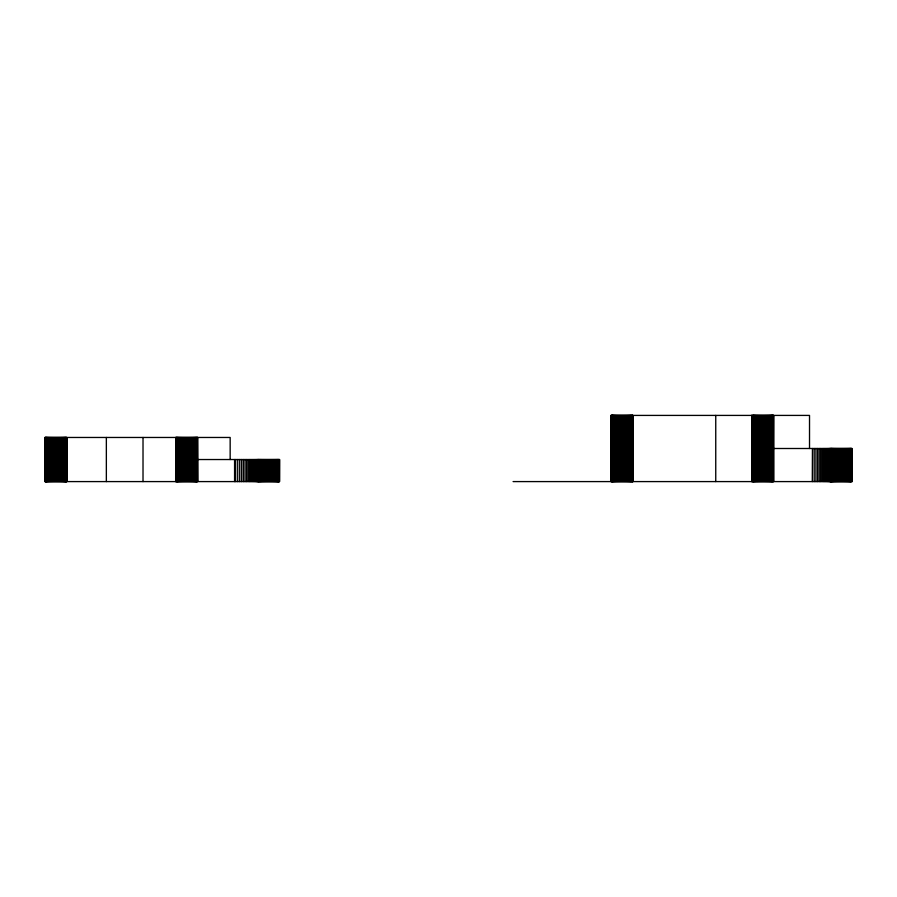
<?xml version="1.0" encoding="UTF-8"?>
<svg xmlns="http://www.w3.org/2000/svg" width="897" height="897" viewBox="0 0 897 897"><rect width="100%" height="100%" fill="white"/><g stroke="black" fill="none" stroke-linecap="round" stroke-linejoin="round"><path stroke-width="1.35" d="M773.225 448.5L852.116 448.5L852.116 481.588L513.084 481.588M196.432 459.533L279.539 459.533L279.494 481.588L44.884 481.588L44.884 437.467L230.159 437.467L230.159 459.533M852.038 481.588L851.556 448.5M851.444 448.5L851.444 481.588M851.175 448.5L851.309 481.588M851.029 448.5L851.029 481.588M850.872 448.5L850.872 481.588M850.704 448.5L850.704 481.588M850.524 448.5L850.524 481.588M850.345 448.5L850.345 481.588M850.143 448.5L850.143 481.588M849.941 448.5L849.941 481.588M849.728 448.5L849.728 481.588M849.504 448.5L849.504 481.588M849.28 448.5L849.28 481.588M849.044 448.5L849.044 481.588M848.797 448.5L848.797 481.588M848.54 448.5L848.54 481.588M848.282 448.5L848.282 481.588M848.013 448.5L848.013 481.588M847.743 448.5L847.743 481.588M847.463 448.5L847.463 481.588M847.172 448.5L847.172 481.588M846.88 448.5L846.88 481.588M846.589 448.5L846.589 481.588M846.286 448.5L846.286 481.588M845.972 448.5L845.972 481.588M845.658 448.5L845.658 481.588M845.344 448.5L845.344 481.588M845.019 448.5L845.019 481.588M844.694 448.5L844.694 481.588M844.369 448.5L844.369 481.588M844.032 448.5L844.032 481.588M843.696 448.5L843.696 481.588M843.359 448.5L843.359 481.588M843.012 448.5L843.012 481.588M842.675 448.5L842.675 481.588M842.328 448.5L842.328 481.588M841.991 448.5L841.991 481.588M841.644 448.5L841.644 481.588M841.296 448.5L841.296 481.588M840.949 448.5L840.949 481.588M840.601 448.5L840.601 481.588M840.254 448.5L840.254 481.588M839.906 448.5L839.906 481.588M839.57 448.5L839.57 481.588M839.222 448.5L839.222 481.588M838.886 448.5L838.886 481.588M838.549 448.5L838.549 481.588M838.213 448.5L838.213 481.588M837.876 448.5L837.876 481.588M837.551 448.5L837.551 481.588M837.226 448.5L837.226 481.588M836.901 448.5L836.901 481.588M836.576 448.5L836.576 481.588M836.273 448.5L836.273 481.588M835.959 448.5L835.959 481.588M835.656 448.5L835.656 481.588M835.354 448.5L835.354 481.588M835.062 448.5L835.062 481.588M834.782 448.5L834.782 481.588M834.502 448.5L834.502 481.588M834.221 448.5L834.221 481.588M833.952 448.5L833.952 481.588M833.694 448.5L833.694 481.588M833.448 448.5L833.448 481.588M833.201 448.5L833.201 481.588M832.965 448.5L832.965 481.588M832.73 448.5L832.73 481.588M832.517 448.5L832.517 481.588M832.304 448.5L832.304 481.588M832.091 448.5L832.091 481.588M831.9 448.5L831.9 481.588M831.721 448.5L831.721 481.588M831.541 448.5L831.541 481.588M831.373 448.5L831.373 481.588M831.216 448.5L831.216 481.588M831.071 448.5L831.071 481.588M830.925 448.5L830.801 481.588M830.689 448.5L830.689 481.588M830.476 448.5L830.577 481.588M830.252 448.5L830.398 481.588M830.106 448.5L830.196 481.588M829.871 448.5L829.871 481.588M829.59 448.5L829.59 481.588M829.198 448.5L829.198 481.588M828.693 448.5L828.693 481.588M828.066 448.5L828.066 481.588M827.337 448.5L827.337 481.588M826.507 448.5L826.507 481.588M825.554 448.5L825.554 481.588M824.5 448.5L824.5 481.588M823.334 448.5L823.334 481.588M822.067 448.5L822.067 481.588M820.688 448.5L820.688 481.588M819.219 448.5L819.219 481.588M817.638 448.5L817.638 481.588M815.956 448.5L815.956 481.588M814.173 448.5L814.173 481.588M812.447 448.5L812.301 481.588M809.52 448.5L809.52 415.412L610.992 415.412L610.992 481.588M773.707 415.412L773.674 481.588M773.573 415.412L773.438 481.588L773.27 415.412M773.046 415.412L773.158 481.588M772.922 415.412L772.922 481.588M772.788 415.412L772.788 481.588M772.485 415.412L772.642 481.588M772.328 415.412L772.328 481.588M772.149 415.412L772.149 481.588M771.969 415.412L771.969 481.588M771.779 415.412L771.779 481.588M771.577 415.412L771.577 481.588M771.364 415.412L771.364 481.588M771.151 415.412L771.151 481.588M770.927 415.412L770.927 481.588M770.691 415.412L770.691 481.588M770.445 415.412L770.445 481.588M770.198 415.412L770.198 481.588M769.94 415.412L769.94 481.588M769.671 415.412L769.671 481.588M769.402 415.412L769.402 481.588M769.121 415.412L769.121 481.588M768.841 415.412L768.841 481.588M768.55 415.412L768.55 481.588M768.258 415.412L768.258 481.588M767.955 415.412L767.955 481.588M767.641 415.412L767.641 481.588M767.327 415.412L767.327 481.588M767.013 415.412L767.013 481.588M766.7 415.412L766.7 481.588M766.374 415.412L766.374 481.588M766.038 415.412L766.038 481.588M765.713 415.412L765.713 481.588M765.376 415.412L765.376 481.588M765.04 415.412L765.04 481.588M764.704 415.412L764.704 481.588M764.356 415.412L764.356 481.588M764.009 415.412L764.009 481.588M763.672 415.412L763.672 481.588M763.325 415.412L763.325 481.588M762.977 415.412L762.977 481.588M762.629 415.412L762.629 481.588M762.282 415.412L762.282 481.588M761.934 415.412L761.934 481.588M761.598 415.412L761.598 481.588M761.25 415.412L761.25 481.588M760.903 415.412L760.903 481.588M760.566 415.412L760.566 481.588M760.23 415.412L760.23 481.588M759.894 415.412L759.894 481.588M759.557 415.412L759.557 481.588M759.221 415.412L759.221 481.588M758.896 415.412L758.896 481.588M758.57 415.412L758.57 481.588M758.257 415.412L758.257 481.588M757.943 415.412L757.943 481.588M757.629 415.412L757.629 481.588M757.326 415.412L757.326 481.588M757.023 415.412L757.023 481.588M756.732 415.412L756.732 481.588M756.44 415.412L756.44 481.588M756.16 415.412L756.16 481.588M755.879 415.412L755.879 481.588M755.61 415.412L755.61 481.588M755.352 415.412L755.352 481.588M755.095 415.412L755.095 481.588M754.848 415.412L754.848 481.588M754.612 415.412L754.612 481.588M754.377 415.412L754.377 481.588M754.153 415.412L754.153 481.588M753.94 415.412L753.94 481.588M753.727 415.412L753.727 481.588M753.536 415.412L753.536 481.588M753.345 415.412L753.345 481.588M753.166 415.412L753.166 481.588M752.998 415.412L752.998 481.588M752.684 415.412L752.83 481.588M752.538 415.412L752.538 481.588M752.415 481.588L751.989 415.412M751.742 415.412L751.865 481.588M751.697 415.412L751.708 481.588M715.75 415.412L715.75 481.588M632.957 415.412L632.99 481.588M632.856 415.412L632.8 481.588M632.542 415.412L632.632 481.588M632.43 415.412L632.43 481.588M632.183 415.412L632.307 481.588M632.049 415.412L632.049 481.588M631.903 415.412L631.903 481.588M631.746 415.412L631.578 481.588M631.398 415.412L631.398 481.588M631.208 415.412L631.208 481.588M631.017 415.412L631.017 481.588M630.815 415.412L630.815 481.588M630.602 415.412L630.602 481.588M630.378 415.412L630.378 481.588M630.154 415.412L630.154 481.588M629.918 415.412L629.918 481.588M629.672 415.412L629.672 481.588M629.414 415.412L629.414 481.588M629.156 415.412L629.156 481.588M628.887 415.412L628.887 481.588M628.618 415.412L628.618 481.588M628.337 415.412L628.337 481.588M628.046 415.412L628.046 481.588M627.754 415.412L627.754 481.588M627.463 415.412L627.463 481.588M627.16 415.412L627.16 481.588M626.846 415.412L626.846 481.588M626.532 415.412L626.532 481.588M626.218 415.412L626.218 481.588M625.893 415.412L625.893 481.588M625.568 415.412L625.568 481.588M625.231 415.412L625.231 481.588M624.906 415.412L624.906 481.588M624.57 415.412L624.57 481.588M624.234 415.412L624.234 481.588M623.886 415.412L623.886 481.588M623.55 415.412L623.55 481.588M623.202 415.412L623.202 481.588M622.854 415.412L622.854 481.588M622.518 415.412L622.518 481.588M622.17 415.412L622.17 481.588M621.823 415.412L621.823 481.588M621.475 415.412L621.475 481.588M621.128 415.412L621.128 481.588M620.78 415.412L620.78 481.588M620.444 415.412L620.444 481.588M620.096 415.412L620.096 481.588M619.76 415.412L619.76 481.588M619.423 415.412L619.423 481.588M619.087 415.412L619.087 481.588M618.751 415.412L618.751 481.588M618.425 415.412L618.425 481.588M618.089 415.412L618.089 481.588M617.775 415.412L617.775 481.588M617.45 415.412L617.45 481.588M617.136 415.412L617.136 481.588M616.833 415.412L616.833 481.588M616.531 415.412L616.531 481.588M616.228 415.412L616.228 481.588M615.936 415.412L615.936 481.588M615.656 415.412L615.656 481.588M615.376 415.412L615.376 481.588M615.095 415.412L615.095 481.588M614.826 415.412L614.826 481.588M614.568 415.412L614.568 481.588M614.322 415.412L614.322 481.588M614.075 415.412L614.075 481.588M613.84 415.412L613.84 481.588M613.604 415.412L613.604 481.588M613.38 415.412L613.38 481.588M613.167 415.412L613.167 481.588M612.965 415.412L612.965 481.588M612.774 415.412L612.774 481.588M612.584 415.412L612.584 481.588M612.416 415.412L612.416 481.588M612.247 415.412L612.247 481.588M612.09 415.412L612.09 481.588M611.945 415.412L611.799 481.588M611.676 415.412L611.676 481.588M611.451 415.412L611.552 481.588M611.272 415.412L611.272 481.588L611.025 415.412M279.539 459.533L279.516 481.588M279.247 459.533L279.169 481.588M279.068 481.588L278.956 459.533L278.844 481.588M278.72 459.533L278.575 481.588M278.429 459.533L278.429 481.588M278.272 459.533L278.272 481.588M278.104 459.533L278.104 481.588M277.935 459.533L277.935 481.588M277.745 459.533L277.745 481.588M277.554 459.533L277.554 481.588M277.341 459.533L277.341 481.588M277.128 459.533L277.128 481.588M276.915 459.533L276.915 481.588M276.68 459.533L276.68 481.588M276.444 459.533L276.444 481.588M276.198 459.533L276.198 481.588M275.951 459.533L275.951 481.588M275.693 459.533L275.693 481.588M275.424 459.533L275.424 481.588M275.144 459.533L275.144 481.588M274.863 459.533L274.863 481.588M274.583 459.533L274.583 481.588M274.291 459.533L274.291 481.588M273.989 459.533L273.989 481.588M273.686 459.533L273.686 481.588M273.383 459.533L273.383 481.588M273.069 459.533L273.069 481.588M272.744 459.533L272.744 481.588M272.419 459.533L272.419 481.588M272.094 459.533L272.094 481.588M271.769 459.533L271.769 481.588M271.432 459.533L271.432 481.588M271.096 459.533L271.096 481.588M270.759 459.533L270.759 481.588M270.423 459.533L270.423 481.588M270.075 459.533L270.075 481.588M269.739 459.533L269.739 481.588M269.392 459.533L269.392 481.588M269.044 459.533L269.044 481.588M268.696 459.533L268.696 481.588M268.349 459.533L268.349 481.588M268.001 459.533L268.001 481.588M267.665 459.533L267.665 481.588M267.317 459.533L267.317 481.588M266.97 459.533L266.97 481.588M266.633 459.533L266.633 481.588M266.286 459.533L266.286 481.588M265.949 459.533L265.949 481.588M265.613 459.533L265.613 481.588M265.277 459.533L265.277 481.588M264.951 459.533L264.951 481.588M264.626 459.533L264.626 481.588M264.301 459.533L264.301 481.588M263.987 459.533L263.987 481.588M263.673 459.533L263.673 481.588M263.359 459.533L263.359 481.588M263.056 459.533L263.056 481.588M262.765 459.533L262.765 481.588M262.473 459.533L262.473 481.588M262.182 459.533L262.182 481.588M261.902 459.533L261.902 481.588M261.632 459.533L261.632 481.588M261.363 459.533L261.363 481.588M261.105 459.533L261.105 481.588M260.848 459.533L260.848 481.588M260.601 459.533L260.601 481.588M260.365 459.533L260.365 481.588M260.141 459.533L260.141 481.588M259.917 459.533L259.917 481.588M259.704 459.533L259.704 481.588M259.502 459.533L259.502 481.588M259.3 459.533L259.3 481.588M258.941 459.533L259.121 481.588M258.773 459.533L258.773 481.588M258.616 459.533L258.616 481.588M258.471 459.533L258.471 481.588M258.201 459.533L258.336 481.588M258.089 459.533L258.089 481.588L257.888 459.533M257.663 459.533L257.798 481.588M257.529 481.588L257.506 459.533L257.271 481.588M256.99 459.533L256.99 481.588M256.598 459.533L256.598 481.588M256.094 459.533L256.094 481.588M255.477 459.533L255.477 481.588M254.748 459.533L254.748 481.588M253.907 459.533L253.907 481.588M252.965 459.533L252.965 481.588M251.9 459.533L251.9 481.588M250.745 459.533L250.745 481.588M249.467 459.533L249.467 481.588M248.099 459.533L248.099 481.588M246.619 459.533L246.619 481.588M245.038 459.533L245.038 481.588M243.356 459.533L243.356 481.588M241.573 459.533L241.573 481.588M239.701 459.533L239.701 481.588M237.727 459.533L237.727 481.588M235.664 459.533L235.664 481.588M234.577 459.533L234.577 481.588M197.688 437.467L197.688 481.588M197.486 437.467L197.508 481.588L197.329 437.467M197.273 437.467L197.138 481.588M197.06 437.467L197.015 481.588M196.892 437.467L196.757 481.588M196.611 437.467L196.611 481.588M196.465 437.467L196.465 481.588M196.297 437.467L196.297 481.588M196.129 437.467L196.129 481.588M195.938 437.467L195.938 481.588M195.748 437.467L195.748 481.588M195.546 437.467L195.546 481.588M195.344 437.467L195.344 481.588M195.12 437.467L195.12 481.588M194.896 437.467L194.896 481.588M194.66 437.467L194.66 481.588M194.425 437.467L194.425 481.588M194.167 437.467L194.167 481.588M193.909 437.467L193.909 481.588M193.651 437.467L193.651 481.588M193.371 437.467L193.371 481.588M193.102 437.467L193.102 481.588M192.81 437.467L192.81 481.588M192.519 437.467L192.519 481.588M192.227 437.467L192.227 481.588M191.924 437.467L191.924 481.588M191.622 437.467L191.622 481.588M191.308 437.467L191.308 481.588M190.994 437.467L190.994 481.588M190.669 437.467L190.669 481.588M190.343 437.467L190.343 481.588M190.018 437.467L190.018 481.588M189.682 437.467L189.682 481.588M189.345 437.467L189.345 481.588M189.009 437.467L189.009 481.588M188.673 437.467L188.673 481.588M188.325 437.467L188.325 481.588M187.989 437.467L187.989 481.588M187.641 437.467L187.641 481.588M187.294 437.467L187.294 481.588M186.946 437.467L186.946 481.588M186.598 437.467L186.598 481.588M186.251 437.467L186.251 481.588M185.914 437.467L185.914 481.588M185.567 437.467L185.567 481.588M185.219 437.467L185.219 481.588M184.883 437.467L184.883 481.588M184.535 437.467L184.535 481.588M184.199 437.467L184.199 481.588M183.863 437.467L183.863 481.588M183.526 437.467L183.526 481.588M183.201 437.467L183.201 481.588M182.865 437.467L182.865 481.588M182.551 437.467L182.551 481.588M182.226 437.467L182.226 481.588M181.912 437.467L181.912 481.588M181.598 437.467L181.598 481.588M181.295 437.467L181.295 481.588M180.992 437.467L180.992 481.588M180.701 437.467L180.701 481.588M180.409 437.467L180.409 481.588M180.129 437.467L180.129 481.588M179.86 437.467L179.86 481.588M179.579 437.467L179.579 481.588M179.322 437.467L179.322 481.588M179.064 437.467L179.064 481.588M178.817 437.467L178.817 481.588M178.581 437.467L178.581 481.588M178.346 437.467L178.346 481.588M178.122 437.467L178.122 481.588M177.909 437.467L177.909 481.588M177.707 437.467L177.707 481.588M177.505 437.467L177.505 481.588M177.314 437.467L177.314 481.588M177.135 437.467L177.135 481.588M176.967 437.467L176.967 481.588M176.81 437.467L176.81 481.588M176.653 437.467L176.653 481.588M176.518 437.467L176.384 481.588L176.193 437.467M176.047 437.467L176.148 481.588M175.958 437.467L175.834 481.588M175.722 437.467L175.655 481.588M143.015 437.467L143.015 481.588M106.351 437.467L106.351 481.588M66.849 481.588L66.871 437.467L66.681 481.588M66.602 437.467L66.524 481.588M66.423 437.467L66.311 481.588M66.199 437.467L66.199 481.588M66.075 437.467L65.93 481.588M65.784 437.467L65.784 481.588M65.627 437.467L65.627 481.588M65.459 437.467L65.459 481.588M65.279 437.467L65.279 481.588M65.1 437.467L65.1 481.588M64.909 437.467L64.909 481.588M64.696 437.467L64.696 481.588M64.483 437.467L64.483 481.588M64.27 437.467L64.27 481.588M64.035 437.467L64.035 481.588M63.799 437.467L63.799 481.588M63.552 437.467L63.552 481.588M63.306 437.467L63.306 481.588M63.048 437.467L63.048 481.588M62.779 437.467L62.779 481.588M62.498 437.467L62.498 481.588M62.218 437.467L62.218 481.588M61.938 437.467L61.938 481.588M61.646 437.467L61.646 481.588M61.344 437.467L61.344 481.588M61.041 437.467L61.041 481.588M60.727 437.467L60.727 481.588M60.424 437.467L60.424 481.588M60.099 437.467L60.099 481.588M59.774 437.467L59.774 481.588M59.449 437.467L59.449 481.588M59.124 437.467L59.124 481.588M58.787 437.467L58.787 481.588M58.451 437.467L58.451 481.588M58.114 437.467L58.114 481.588M57.778 437.467L57.778 481.588M57.43 437.467L57.43 481.588M57.094 437.467L57.094 481.588M56.746 437.467L56.746 481.588M56.399 437.467L56.399 481.588M56.051 437.467L56.051 481.588M55.704 437.467L55.704 481.588M55.356 437.467L55.356 481.588M55.009 437.467L55.009 481.588M54.672 437.467L54.672 481.588M54.325 437.467L54.325 481.588M53.988 437.467L53.988 481.588M53.641 437.467L53.641 481.588M53.304 437.467L53.304 481.588M52.968 437.467L52.968 481.588M52.631 437.467L52.631 481.588M52.306 437.467L52.306 481.588M51.981 437.467L51.981 481.588M51.656 437.467L51.656 481.588M51.342 437.467L51.342 481.588M51.028 437.467L51.028 481.588M50.714 437.467L50.714 481.588M50.411 437.467L50.411 481.588M50.12 437.467L50.12 481.588M49.828 437.467L49.828 481.588M49.537 437.467L49.537 481.588M49.257 437.467L49.257 481.588M48.987 437.467L48.987 481.588M48.718 437.467L48.718 481.588M48.46 437.467L48.46 481.588M48.203 437.467L48.203 481.588M47.956 437.467L47.956 481.588M47.72 437.467L47.72 481.588M47.496 437.467L47.496 481.588M47.272 437.467L47.272 481.588M47.059 437.467L47.059 481.588M46.857 437.467L46.857 481.588M46.655 437.467L46.655 481.588M46.476 437.467L46.476 481.588M46.296 437.467L46.296 481.588M46.128 437.467L46.128 481.588M45.971 437.467L45.971 481.588M45.825 437.467L45.825 481.588M45.691 437.467L45.556 481.588M45.444 437.467L45.444 481.588M45.332 437.467L45.242 481.588M45.074 437.467L45.153 481.588"/></g></svg>
